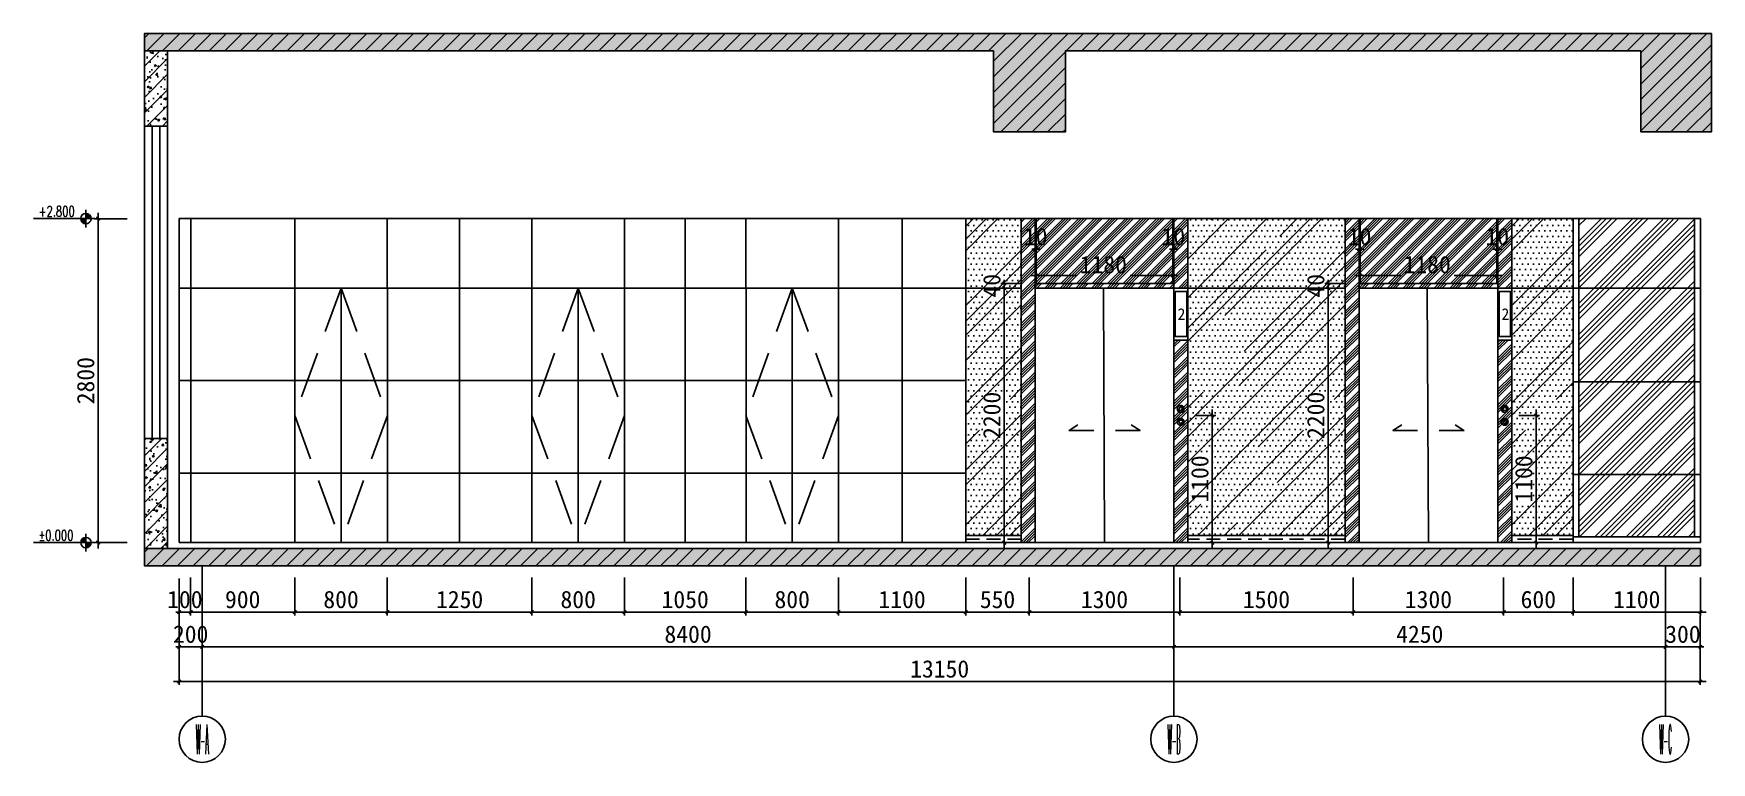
# Model space of a CAD drawing. Header units: millimetres. Extents: x 110215 to 630040, y -488650 to 141897.
# Drawn here: x 294532 to 309037, y -488650 to -482350 of the extents above; entities that cross this region are included whole.
import ezdxf
from ezdxf.enums import TextEntityAlignment as Align

# ---------------------------------------------------------------- set-up
doc = ezdxf.new("R2010")
doc.units = ezdxf.units.MM
doc.header["$LTSCALE"] = 1000
doc.linetypes.add('_DASH', pattern=[0.6, 0.4, -0.2])
doc.layers.get('Defpoints').update_dxf_attribs({"color": 2})
for name, color, linetype in [('0-118标注', 2, 'Continuous'), ('0-140a立面通高转折线', 2, 'Continuous'), ('0-140c立面材料填充', 250, 'Continuous'), ('0-140d立面材料分隔', 146, 'Continuous'), ('0-140立面图剖切线', 4, 'Continuous'), ('D-地面', 8, 'Continuous')]:
    doc.layers.add(name, color=color, linetype=linetype)
doc.styles.add('_TCH_AXIS', font='COMPLEX', dxfattribs={"bigfont": 'GBCBIG'})
doc.styles.add('COMPLEX', font='COMPLEX')
doc.styles.add('DIM_FONT', font='SIMPLEX', dxfattribs={"width": 0.7, "bigfont": 'GBCBIG'})
doc.styles.add('黑体', font='simhei.ttf')
doc.dimstyles.new('50', dxfattribs={"dimscale": 50, "dimtxt": 3, "dimasz": 0.6, "dimexe": 0.6, "dimexo": 0.6, "dimtad": 1, "dimdec": 0, "dimdsep": 46, "dimtxsty": '黑体', "dimblk1": 'ARCHTICK', "dimblk2": 'ARCHTICK', "dimsah": 1, "dimcen": 0, "dimdle": 1, "dimclrd": 251, "dimclre": 251, "dimclrt": 2, "dimadec": 0, "dimazin": 0, "dimtfac": 1, "dimtdec": 0, "dimtix": 1, "dimtmove": 2, "dimatfit": 3, "dimldrblk": 'DOT', "dimfxl": 0, "dimtolj": 1, "dimtzin": 0, "dimarcsym": 0})
pattern_1 = [(50, (-122107.37, -495040.39), (182.18467, -15.939086), [19.05, -209.55]), (355, (-122107.37, -495040.39), (-35.24342, 191.056845), [15.24, -167.640584]), (100.451445, (-122092.2, -495041.72), (146.94125, 175.11775), [16.19001, -178.090245]), (46.1842, (-122107.37, -494989.59), (271.07904, -42.04233), [28.575, -314.325]), (96.63556, (-122084.78, -494993.1), (237.40413, 247.42612), [24.28502, -267.1356]), (351.18415, (-122107.37, -494989.6), (237.40413, 247.42612), [22.85997, -251.45973]), (21, (-122081.97, -495002.29), (151.61439, -102.2652), [19.05, -209.55]), (326, (-122081.97, -495002.29), (61.80203, 184.18797), [15.24, -167.64]), (71.451445, (-122069.34, -495010.81), (213.41642, 81.92277), [16.19001, -178.08994]), (37.5, (-122107.373, -495040.39), (3.088603, 84.555039), [0, -165.608, 0, -170.18, 0, -168.275]), (7.5, (-122107.37, -495040.39), (66.819663, 100.180575), [0, -97.028, 0, -161.798, 0, -64.135]), (327.5, (-122164.015, -495040.39), (135.590595, -5.728744), [0, -63.5, 0, -198.12, 0, -262.89]), (317.5, (-122189.42, -495040.39), (148.12918, 25.42649), [0, -82.55, 0, -131.572, 0, -186.69])]

# ---------------------------------------------------------------- blocks, each defined once
blk = doc.blocks.new('A$C5D592601')
at = {"color": 8}
for p, q in [((0, 0), (69, 119)), ((0, 0), (139, 0)), ((139, 0), (69, 119))]:
    blk.add_line(p, q, dxfattribs=at)
blk = doc.blocks.new('A$C281910DD')
at = {"color": 4}
for centre in [(30, 142), (30, 30)]:
    blk.add_circle(centre, 30.2, dxfattribs=at)
at = {"color": 8, "xscale": 0.3314608094856856, "yscale": 0.3314608094856856, "zscale": 0.3314608094856856}
blk.add_blockref('A$C5D592601', (8, 128), dxfattribs=at)
at = {"color": 8, "xscale": -0.3314608094856856, "yscale": 0.3314608094856856, "zscale": 0.3314608094856856, "rotation": 180}
blk.add_blockref('A$C5D592601', (8, 44), dxfattribs=at)
blk = doc.blocks.new('_ArchTick')
at = {"color": 0, "linetype": 'ByBlock', "const_width": 0.4}
blk.add_lwpolyline([(-0.5, -0.5), (0.5, 0.5)], dxfattribs=at)
blk = doc.blocks.new('*D720')
at = {"color": 251, "lineweight": -2, "transparency": 16777216}
for p, q in [((311694, -29998), (311694, -27698)), ((311844, -27748), (311664, -27748)), ((311811, -29948), (311664, -29948))]:
    blk.add_line(p, q, dxfattribs=at)
at = {"layer": 'Defpoints', "color": 0, "transparency": 16777216}
for p in [(311694, -27748), (311971, -27748), (311841, -29948)]:
    blk.add_point(p, dxfattribs=at)
at = {"color": 251, "lineweight": -2, "transparency": 16777216, "xscale": 30, "yscale": 30, "zscale": 30}
for p, rotation in [((311694, -27748), 90), ((311694, -29948), 270)]:
    blk.add_blockref('_ArchTick', p, dxfattribs=dict(at, rotation=rotation))
at = {"color": 2, "transparency": 16777216, "insert": (311587, -28848), "char_height": 150, "attachment_point": 5, "rotation": 90, "style": '黑体'}
blk.add_mtext('\\A1;2200', dxfattribs=at)
blk = doc.blocks.new('_DOT')
at = {"color": 0, "linetype": 'ByBlock'}
blk.add_line((-0.5, 0), (-1, 0), dxfattribs=at)
at = {"color": 0, "linetype": 'ByBlock', "const_width": 0.5}
blk.add_lwpolyline([(-0.25, 0, 1), (0.25, 0, 1)], format="xyb", close=True, dxfattribs=at)
blk = doc.blocks.new('*D1052')
at = {"color": 251, "lineweight": -2, "transparency": 16777216}
for p, q in [((311961, -27411), (311931, -27411)), ((311961, -27376), (311961, -27441)), ((311961, -27411), (311971, -27411)), ((311971, -27376), (311971, -27441)), ((311971, -27411), (312001, -27411))]:
    blk.add_line(p, q, dxfattribs=at)
at = {"layer": 'Defpoints', "color": 0, "transparency": 16777216}
for p in [(311961, -27346), (311971, -27346), (311971, -27411)]:
    blk.add_point(p, dxfattribs=at)
at = {"color": 251, "lineweight": -2, "transparency": 16777216, "xscale": 30, "yscale": 30, "zscale": 30}
blk.add_blockref('_ArchTick', (311961, -27411), dxfattribs=at)
at = {"color": 251, "lineweight": -2, "transparency": 16777216, "xscale": 30, "yscale": 30, "zscale": 30, "rotation": 180}
blk.add_blockref('_ArchTick', (311971, -27411), dxfattribs=at)
at = {"color": 2, "transparency": 16777216, "insert": (311966, -27304), "char_height": 150, "attachment_point": 5, "style": '黑体'}
blk.add_mtext('\\A1;10', dxfattribs=at)
blk = doc.blocks.new('*D721')
at = {"color": 251, "lineweight": -2, "transparency": 16777216}
for p, q in [((311921, -27639), (312318, -27639)), ((311971, -27604), (311971, -27669)), ((313201, -27639), (312783, -27639)), ((313151, -27598), (313151, -27669))]:
    blk.add_line(p, q, dxfattribs=at)
at = {"layer": 'Defpoints', "color": 0, "transparency": 16777216}
for p in [(311971, -27574), (313151, -27568), (313151, -27639)]:
    blk.add_point(p, dxfattribs=at)
at = {"color": 251, "lineweight": -2, "transparency": 16777216, "xscale": 30, "yscale": 30, "zscale": 30, "rotation": 180}
blk.add_blockref('_ArchTick', (311971, -27639), dxfattribs=at)
at = {"color": 251, "lineweight": -2, "transparency": 16777216, "xscale": 30, "yscale": 30, "zscale": 30}
blk.add_blockref('_ArchTick', (313151, -27639), dxfattribs=at)
at = {"color": 2, "transparency": 16777216, "insert": (312550, -27546), "char_height": 150, "attachment_point": 5, "style": '黑体'}
blk.add_mtext('\\A1;1180', dxfattribs=at)
blk = doc.blocks.new('*D1053')
at = {"color": 251, "lineweight": -2, "transparency": 16777216}
for p, q in [((313151, -27411), (313121, -27411)), ((313151, -27281), (313151, -27441)), ((313151, -27411), (313161, -27411)), ((313161, -27358), (313161, -27441)), ((313161, -27411), (313191, -27411))]:
    blk.add_line(p, q, dxfattribs=at)
at = {"layer": 'Defpoints', "color": 0, "transparency": 16777216}
for p in [(313151, -27251), (313161, -27328), (313161, -27411)]:
    blk.add_point(p, dxfattribs=at)
at = {"color": 251, "lineweight": -2, "transparency": 16777216, "xscale": 30, "yscale": 30, "zscale": 30}
blk.add_blockref('_ArchTick', (313151, -27411), dxfattribs=at)
at = {"color": 251, "lineweight": -2, "transparency": 16777216, "xscale": 30, "yscale": 30, "zscale": 30, "rotation": 180}
blk.add_blockref('_ArchTick', (313161, -27411), dxfattribs=at)
at = {"color": 2, "transparency": 16777216, "insert": (313156, -27304), "char_height": 150, "attachment_point": 5, "style": '黑体'}
blk.add_mtext('\\A1;10', dxfattribs=at)
blk = doc.blocks.new('*D1054')
at = {"color": 251, "lineweight": -2, "transparency": 16777216}
for p, q in [((313342, -28848), (313522, -28848)), ((313492, -28798), (313492, -29998)), ((313342, -29948), (313522, -29948))]:
    blk.add_line(p, q, dxfattribs=at)
at = {"layer": 'Defpoints', "color": 0, "transparency": 16777216}
for p in [(313249, -28848), (313220, -29948), (313492, -29948)]:
    blk.add_point(p, dxfattribs=at)
at = {"color": 251, "lineweight": -2, "transparency": 16777216, "xscale": 30, "yscale": 30, "zscale": 30}
for p, rotation in [((313492, -28848), 90), ((313492, -29948), 270)]:
    blk.add_blockref('_ArchTick', p, dxfattribs=dict(at, rotation=rotation))
at = {"color": 2, "transparency": 16777216, "insert": (313385, -29398), "char_height": 150, "attachment_point": 5, "rotation": 90, "style": '黑体'}
blk.add_mtext('\\A1;1100', dxfattribs=at)
blk = doc.blocks.new('*D1055')
at = {"color": 251, "lineweight": -2, "transparency": 16777216}
for p, q in [((311694, -27708), (311694, -27678)), ((311844, -27708), (311664, -27708)), ((311844, -27748), (311664, -27748)), ((311694, -27708), (311694, -27748)), ((311694, -27748), (311694, -27778))]:
    blk.add_line(p, q, dxfattribs=at)
at = {"layer": 'Defpoints', "color": 0, "transparency": 16777216}
for p in [(311694, -27748), (311961, -27708), (311971, -27748)]:
    blk.add_point(p, dxfattribs=at)
at = {"color": 251, "lineweight": -2, "transparency": 16777216, "xscale": 30, "yscale": 30, "zscale": 30}
for p, rotation in [((311694, -27708), 270), ((311694, -27748), 90)]:
    blk.add_blockref('_ArchTick', p, dxfattribs=dict(at, rotation=rotation))
at = {"color": 2, "transparency": 16777216, "insert": (311587, -27728), "char_height": 150, "attachment_point": 5, "rotation": 90, "style": '黑体'}
blk.add_mtext('\\A1;40', dxfattribs=at)
blk = doc.blocks.new('*D1114')
at = {"color": 251, "lineweight": -2, "transparency": 16777216}
for p, q in [((307841, -487050), (307841, -487380)), ((308941, -487050), (308941, -487380)), ((308991, -487350), (307791, -487350))]:
    blk.add_line(p, q, dxfattribs=at)
at = {"layer": 'Defpoints', "color": 0, "transparency": 16777216}
for p in [(307841, -486950), (308941, -486950), (307841, -487350)]:
    blk.add_point(p, dxfattribs=at)
at = {"color": 251, "lineweight": -2, "transparency": 16777216, "xscale": 30, "yscale": 30, "zscale": 30, "rotation": 180}
blk.add_blockref('_ArchTick', (307841, -487350), dxfattribs=at)
at = {"color": 251, "lineweight": -2, "transparency": 16777216, "xscale": 30, "yscale": 30, "zscale": 30}
blk.add_blockref('_ArchTick', (308941, -487350), dxfattribs=at)
at = {"color": 2, "transparency": 16777216, "insert": (308391, -487242), "char_height": 150, "attachment_point": 5, "style": '黑体'}
blk.add_mtext('\\A1;1100', dxfattribs=at)
blk = doc.blocks.new('*D1115')
at = {"color": 251, "lineweight": -2, "transparency": 16777216}
for p, q in [((307240, -487050), (307240, -487380)), ((307840, -487050), (307840, -487380)), ((307890, -487350), (307190, -487350))]:
    blk.add_line(p, q, dxfattribs=at)
at = {"layer": 'Defpoints', "color": 0, "transparency": 16777216}
for p in [(307240, -486950), (307840, -486950), (307240, -487350)]:
    blk.add_point(p, dxfattribs=at)
at = {"color": 251, "lineweight": -2, "transparency": 16777216, "xscale": 30, "yscale": 30, "zscale": 30, "rotation": 180}
blk.add_blockref('_ArchTick', (307240, -487350), dxfattribs=at)
at = {"color": 251, "lineweight": -2, "transparency": 16777216, "xscale": 30, "yscale": 30, "zscale": 30}
blk.add_blockref('_ArchTick', (307840, -487350), dxfattribs=at)
at = {"color": 2, "transparency": 16777216, "insert": (307540, -487242), "char_height": 150, "attachment_point": 5, "style": '黑体'}
blk.add_mtext('\\A1;600', dxfattribs=at)
blk = doc.blocks.new('*D1116')
at = {"color": 251, "lineweight": -2, "transparency": 16777216}
for p, q in [((305940, -487050), (305940, -487380)), ((307240, -487050), (307240, -487380)), ((307290, -487350), (305890, -487350))]:
    blk.add_line(p, q, dxfattribs=at)
at = {"layer": 'Defpoints', "color": 0, "transparency": 16777216}
for p in [(305940, -486950), (307240, -486950), (305940, -487350)]:
    blk.add_point(p, dxfattribs=at)
at = {"color": 251, "lineweight": -2, "transparency": 16777216, "xscale": 30, "yscale": 30, "zscale": 30, "rotation": 180}
blk.add_blockref('_ArchTick', (305940, -487350), dxfattribs=at)
at = {"color": 251, "lineweight": -2, "transparency": 16777216, "xscale": 30, "yscale": 30, "zscale": 30}
blk.add_blockref('_ArchTick', (307240, -487350), dxfattribs=at)
at = {"color": 2, "transparency": 16777216, "insert": (306590, -487242), "char_height": 150, "attachment_point": 5, "style": '黑体'}
blk.add_mtext('\\A1;1300', dxfattribs=at)
blk = doc.blocks.new('*D1117')
at = {"color": 251, "lineweight": -2, "transparency": 16777216}
for p, q in [((304440, -487050), (304440, -487380)), ((305940, -487050), (305940, -487380)), ((305990, -487350), (304390, -487350))]:
    blk.add_line(p, q, dxfattribs=at)
at = {"layer": 'Defpoints', "color": 0, "transparency": 16777216}
for p in [(304440, -486950), (305940, -486950), (304440, -487350)]:
    blk.add_point(p, dxfattribs=at)
at = {"color": 251, "lineweight": -2, "transparency": 16777216, "xscale": 30, "yscale": 30, "zscale": 30, "rotation": 180}
blk.add_blockref('_ArchTick', (304440, -487350), dxfattribs=at)
at = {"color": 251, "lineweight": -2, "transparency": 16777216, "xscale": 30, "yscale": 30, "zscale": 30}
blk.add_blockref('_ArchTick', (305940, -487350), dxfattribs=at)
at = {"color": 2, "transparency": 16777216, "insert": (305190, -487242), "char_height": 150, "attachment_point": 5, "style": '黑体'}
blk.add_mtext('\\A1;1500', dxfattribs=at)
blk = doc.blocks.new('*D1118')
at = {"color": 251, "lineweight": -2, "transparency": 16777216}
for p, q in [((303140, -487050), (303140, -487380)), ((304440, -487050), (304440, -487380)), ((304490, -487350), (303090, -487350))]:
    blk.add_line(p, q, dxfattribs=at)
at = {"layer": 'Defpoints', "color": 0, "transparency": 16777216}
for p in [(303140, -486950), (304440, -486950), (303140, -487350)]:
    blk.add_point(p, dxfattribs=at)
at = {"color": 251, "lineweight": -2, "transparency": 16777216, "xscale": 30, "yscale": 30, "zscale": 30, "rotation": 180}
blk.add_blockref('_ArchTick', (303140, -487350), dxfattribs=at)
at = {"color": 251, "lineweight": -2, "transparency": 16777216, "xscale": 30, "yscale": 30, "zscale": 30}
blk.add_blockref('_ArchTick', (304440, -487350), dxfattribs=at)
at = {"color": 2, "transparency": 16777216, "insert": (303790, -487242), "char_height": 150, "attachment_point": 5, "style": '黑体'}
blk.add_mtext('\\A1;1300', dxfattribs=at)
blk = doc.blocks.new('*D1119')
at = {"color": 251, "lineweight": -2, "transparency": 16777216}
for p, q in [((302590, -487050), (302590, -487380)), ((303140, -487050), (303140, -487380)), ((303190, -487350), (302540, -487350))]:
    blk.add_line(p, q, dxfattribs=at)
at = {"layer": 'Defpoints', "color": 0, "transparency": 16777216}
for p in [(302590, -486950), (303140, -486950), (302590, -487350)]:
    blk.add_point(p, dxfattribs=at)
at = {"color": 251, "lineweight": -2, "transparency": 16777216, "xscale": 30, "yscale": 30, "zscale": 30, "rotation": 180}
blk.add_blockref('_ArchTick', (302590, -487350), dxfattribs=at)
at = {"color": 251, "lineweight": -2, "transparency": 16777216, "xscale": 30, "yscale": 30, "zscale": 30}
blk.add_blockref('_ArchTick', (303140, -487350), dxfattribs=at)
at = {"color": 2, "transparency": 16777216, "insert": (302865, -487242), "char_height": 150, "attachment_point": 5, "style": '黑体'}
blk.add_mtext('\\A1;550', dxfattribs=at)
blk = doc.blocks.new('*D1120')
at = {"color": 251, "lineweight": -2, "transparency": 16777216}
for p, q in [((301490, -487050), (301490, -487380)), ((302590, -487050), (302590, -487380)), ((302640, -487350), (301440, -487350))]:
    blk.add_line(p, q, dxfattribs=at)
at = {"layer": 'Defpoints', "color": 0, "transparency": 16777216}
for p in [(301490, -486950), (302590, -486950), (301490, -487350)]:
    blk.add_point(p, dxfattribs=at)
at = {"color": 251, "lineweight": -2, "transparency": 16777216, "xscale": 30, "yscale": 30, "zscale": 30, "rotation": 180}
blk.add_blockref('_ArchTick', (301490, -487350), dxfattribs=at)
at = {"color": 251, "lineweight": -2, "transparency": 16777216, "xscale": 30, "yscale": 30, "zscale": 30}
blk.add_blockref('_ArchTick', (302590, -487350), dxfattribs=at)
at = {"color": 2, "transparency": 16777216, "insert": (302040, -487242), "char_height": 150, "attachment_point": 5, "style": '黑体'}
blk.add_mtext('\\A1;1100', dxfattribs=at)
blk = doc.blocks.new('*D1121')
at = {"color": 251, "lineweight": -2, "transparency": 16777216}
for p, q in [((300690, -487050), (300690, -487380)), ((301490, -487050), (301490, -487380)), ((301540, -487350), (300640, -487350))]:
    blk.add_line(p, q, dxfattribs=at)
at = {"layer": 'Defpoints', "color": 0, "transparency": 16777216}
for p in [(300690, -486950), (301490, -486950), (300690, -487350)]:
    blk.add_point(p, dxfattribs=at)
at = {"color": 251, "lineweight": -2, "transparency": 16777216, "xscale": 30, "yscale": 30, "zscale": 30, "rotation": 180}
blk.add_blockref('_ArchTick', (300690, -487350), dxfattribs=at)
at = {"color": 251, "lineweight": -2, "transparency": 16777216, "xscale": 30, "yscale": 30, "zscale": 30}
blk.add_blockref('_ArchTick', (301490, -487350), dxfattribs=at)
at = {"color": 2, "transparency": 16777216, "insert": (301090, -487242), "char_height": 150, "attachment_point": 5, "style": '黑体'}
blk.add_mtext('\\A1;800', dxfattribs=at)
blk = doc.blocks.new('*D1122')
at = {"color": 251, "lineweight": -2, "transparency": 16777216}
for p, q in [((299640, -487050), (299640, -487380)), ((300690, -487050), (300690, -487380)), ((300740, -487350), (299590, -487350))]:
    blk.add_line(p, q, dxfattribs=at)
at = {"layer": 'Defpoints', "color": 0, "transparency": 16777216}
for p in [(299640, -486950), (300690, -486950), (299640, -487350)]:
    blk.add_point(p, dxfattribs=at)
at = {"color": 251, "lineweight": -2, "transparency": 16777216, "xscale": 30, "yscale": 30, "zscale": 30, "rotation": 180}
blk.add_blockref('_ArchTick', (299640, -487350), dxfattribs=at)
at = {"color": 251, "lineweight": -2, "transparency": 16777216, "xscale": 30, "yscale": 30, "zscale": 30}
blk.add_blockref('_ArchTick', (300690, -487350), dxfattribs=at)
at = {"color": 2, "transparency": 16777216, "insert": (300165, -487242), "char_height": 150, "attachment_point": 5, "style": '黑体'}
blk.add_mtext('\\A1;1050', dxfattribs=at)
blk = doc.blocks.new('*D1123')
at = {"color": 251, "lineweight": -2, "transparency": 16777216}
for p, q in [((298840, -487050), (298840, -487380)), ((299640, -487050), (299640, -487380)), ((299690, -487350), (298790, -487350))]:
    blk.add_line(p, q, dxfattribs=at)
at = {"layer": 'Defpoints', "color": 0, "transparency": 16777216}
for p in [(298840, -486950), (299640, -486950), (298840, -487350)]:
    blk.add_point(p, dxfattribs=at)
at = {"color": 251, "lineweight": -2, "transparency": 16777216, "xscale": 30, "yscale": 30, "zscale": 30, "rotation": 180}
blk.add_blockref('_ArchTick', (298840, -487350), dxfattribs=at)
at = {"color": 251, "lineweight": -2, "transparency": 16777216, "xscale": 30, "yscale": 30, "zscale": 30}
blk.add_blockref('_ArchTick', (299640, -487350), dxfattribs=at)
at = {"color": 2, "transparency": 16777216, "insert": (299240, -487242), "char_height": 150, "attachment_point": 5, "style": '黑体'}
blk.add_mtext('\\A1;800', dxfattribs=at)
blk = doc.blocks.new('*D1124')
at = {"color": 251, "lineweight": -2, "transparency": 16777216}
for p, q in [((297590, -487050), (297590, -487380)), ((298840, -487050), (298840, -487380)), ((298890, -487350), (297540, -487350))]:
    blk.add_line(p, q, dxfattribs=at)
at = {"layer": 'Defpoints', "color": 0, "transparency": 16777216}
for p in [(297590, -486950), (298840, -486950), (297590, -487350)]:
    blk.add_point(p, dxfattribs=at)
at = {"color": 251, "lineweight": -2, "transparency": 16777216, "xscale": 30, "yscale": 30, "zscale": 30, "rotation": 180}
blk.add_blockref('_ArchTick', (297590, -487350), dxfattribs=at)
at = {"color": 251, "lineweight": -2, "transparency": 16777216, "xscale": 30, "yscale": 30, "zscale": 30}
blk.add_blockref('_ArchTick', (298840, -487350), dxfattribs=at)
at = {"color": 2, "transparency": 16777216, "insert": (298215, -487242), "char_height": 150, "attachment_point": 5, "style": '黑体'}
blk.add_mtext('\\A1;1250', dxfattribs=at)
blk = doc.blocks.new('*D1125')
at = {"color": 251, "lineweight": -2, "transparency": 16777216}
for p, q in [((296790, -487050), (296790, -487380)), ((297590, -487050), (297590, -487380)), ((297640, -487350), (296740, -487350))]:
    blk.add_line(p, q, dxfattribs=at)
at = {"layer": 'Defpoints', "color": 0, "transparency": 16777216}
for p in [(296790, -486950), (297590, -486950), (296790, -487350)]:
    blk.add_point(p, dxfattribs=at)
at = {"color": 251, "lineweight": -2, "transparency": 16777216, "xscale": 30, "yscale": 30, "zscale": 30, "rotation": 180}
blk.add_blockref('_ArchTick', (296790, -487350), dxfattribs=at)
at = {"color": 251, "lineweight": -2, "transparency": 16777216, "xscale": 30, "yscale": 30, "zscale": 30}
blk.add_blockref('_ArchTick', (297590, -487350), dxfattribs=at)
at = {"color": 2, "transparency": 16777216, "insert": (297190, -487242), "char_height": 150, "attachment_point": 5, "style": '黑体'}
blk.add_mtext('\\A1;800', dxfattribs=at)
blk = doc.blocks.new('*D1126')
at = {"color": 251, "lineweight": -2, "transparency": 16777216}
for p, q in [((295890, -487050), (295890, -487380)), ((296790, -487050), (296790, -487380)), ((296840, -487350), (295840, -487350))]:
    blk.add_line(p, q, dxfattribs=at)
at = {"layer": 'Defpoints', "color": 0, "transparency": 16777216}
for p in [(295890, -486950), (296790, -486950), (295890, -487350)]:
    blk.add_point(p, dxfattribs=at)
at = {"color": 251, "lineweight": -2, "transparency": 16777216, "xscale": 30, "yscale": 30, "zscale": 30, "rotation": 180}
blk.add_blockref('_ArchTick', (295890, -487350), dxfattribs=at)
at = {"color": 251, "lineweight": -2, "transparency": 16777216, "xscale": 30, "yscale": 30, "zscale": 30}
blk.add_blockref('_ArchTick', (296790, -487350), dxfattribs=at)
at = {"color": 2, "transparency": 16777216, "insert": (296340, -487242), "char_height": 150, "attachment_point": 5, "style": '黑体'}
blk.add_mtext('\\A1;900', dxfattribs=at)
blk = doc.blocks.new('*D1127')
at = {"color": 251, "lineweight": -2, "transparency": 16777216}
for p, q in [((295791, -487059), (295791, -487380)), ((295890, -487050), (295890, -487380)), ((295791, -487350), (295761, -487350)), ((295890, -487350), (295791, -487350)), ((295890, -487350), (295920, -487350))]:
    blk.add_line(p, q, dxfattribs=at)
at = {"layer": 'Defpoints', "color": 0, "transparency": 16777216}
for p in [(295791, -487029), (295890, -486950), (295791, -487350)]:
    blk.add_point(p, dxfattribs=at)
at = {"color": 251, "lineweight": -2, "transparency": 16777216, "xscale": 30, "yscale": 30, "zscale": 30}
blk.add_blockref('_ArchTick', (295791, -487350), dxfattribs=at)
at = {"color": 251, "lineweight": -2, "transparency": 16777216, "xscale": 30, "yscale": 30, "zscale": 30, "rotation": 180}
blk.add_blockref('_ArchTick', (295890, -487350), dxfattribs=at)
at = {"color": 2, "transparency": 16777216, "insert": (295840, -487242), "char_height": 150, "attachment_point": 5, "style": '黑体'}
blk.add_mtext('\\A1;100', dxfattribs=at)
blk = doc.blocks.new('*D1128')
at = {"color": 251, "lineweight": -2, "transparency": 16777216}
for p, q in [((295791, -487380), (295791, -487680)), ((295990, -487380), (295990, -487680)), ((295791, -487650), (295761, -487650)), ((295791, -487650), (295990, -487650)), ((295990, -487650), (296020, -487650))]:
    blk.add_line(p, q, dxfattribs=at)
at = {"layer": 'Defpoints', "color": 0, "transparency": 16777216}
for p in [(295791, -487350), (295990, -487350), (295990, -487650)]:
    blk.add_point(p, dxfattribs=at)
at = {"color": 251, "lineweight": -2, "transparency": 16777216, "xscale": 30, "yscale": 30, "zscale": 30}
blk.add_blockref('_ArchTick', (295791, -487650), dxfattribs=at)
at = {"color": 251, "lineweight": -2, "transparency": 16777216, "xscale": 30, "yscale": 30, "zscale": 30, "rotation": 180}
blk.add_blockref('_ArchTick', (295990, -487650), dxfattribs=at)
at = {"color": 2, "transparency": 16777216, "insert": (295890, -487542), "char_height": 150, "attachment_point": 5, "style": '黑体'}
blk.add_mtext('\\A1;200', dxfattribs=at)
blk = doc.blocks.new('*D1129')
at = {"color": 251, "lineweight": -2, "transparency": 16777216}
for p, q in [((295990, -487380), (295990, -487680)), ((304390, -487380), (304390, -487680)), ((295940, -487650), (304440, -487650))]:
    blk.add_line(p, q, dxfattribs=at)
at = {"layer": 'Defpoints', "color": 0, "transparency": 16777216}
for p in [(295990, -487350), (304390, -487350), (304390, -487650)]:
    blk.add_point(p, dxfattribs=at)
at = {"color": 251, "lineweight": -2, "transparency": 16777216, "xscale": 30, "yscale": 30, "zscale": 30, "rotation": 180}
blk.add_blockref('_ArchTick', (295990, -487650), dxfattribs=at)
at = {"color": 251, "lineweight": -2, "transparency": 16777216, "xscale": 30, "yscale": 30, "zscale": 30}
blk.add_blockref('_ArchTick', (304390, -487650), dxfattribs=at)
at = {"color": 2, "transparency": 16777216, "insert": (300190, -487542), "char_height": 150, "attachment_point": 5, "style": '黑体'}
blk.add_mtext('\\A1;8400', dxfattribs=at)
blk = doc.blocks.new('*D1130')
at = {"color": 251, "lineweight": -2, "transparency": 16777216}
for p, q in [((304390, -487380), (304390, -487680)), ((308640, -487380), (308640, -487680)), ((304340, -487650), (308690, -487650))]:
    blk.add_line(p, q, dxfattribs=at)
at = {"layer": 'Defpoints', "color": 0, "transparency": 16777216}
for p in [(304390, -487350), (308640, -487350), (308640, -487650)]:
    blk.add_point(p, dxfattribs=at)
at = {"color": 251, "lineweight": -2, "transparency": 16777216, "xscale": 30, "yscale": 30, "zscale": 30, "rotation": 180}
blk.add_blockref('_ArchTick', (304390, -487650), dxfattribs=at)
at = {"color": 251, "lineweight": -2, "transparency": 16777216, "xscale": 30, "yscale": 30, "zscale": 30}
blk.add_blockref('_ArchTick', (308640, -487650), dxfattribs=at)
at = {"color": 2, "transparency": 16777216, "insert": (306515, -487542), "char_height": 150, "attachment_point": 5, "style": '黑体'}
blk.add_mtext('\\A1;4250', dxfattribs=at)
blk = doc.blocks.new('*D1111')
at = {"color": 251, "lineweight": -2, "transparency": 16777216}
for p, q in [((308640, -487380), (308640, -487680)), ((308940, -487380), (308940, -487680)), ((308640, -487650), (308610, -487650)), ((308640, -487650), (308940, -487650)), ((308940, -487650), (308970, -487650))]:
    blk.add_line(p, q, dxfattribs=at)
at = {"layer": 'Defpoints', "color": 0, "transparency": 16777216}
for p in [(308640, -487350), (308940, -487350), (308940, -487650)]:
    blk.add_point(p, dxfattribs=at)
at = {"color": 251, "lineweight": -2, "transparency": 16777216, "xscale": 30, "yscale": 30, "zscale": 30}
blk.add_blockref('_ArchTick', (308640, -487650), dxfattribs=at)
at = {"color": 251, "lineweight": -2, "transparency": 16777216, "xscale": 30, "yscale": 30, "zscale": 30, "rotation": 180}
blk.add_blockref('_ArchTick', (308940, -487650), dxfattribs=at)
at = {"color": 2, "transparency": 16777216, "insert": (308790, -487542), "char_height": 150, "attachment_point": 5, "style": '黑体'}
blk.add_mtext('\\A1;300', dxfattribs=at)
blk = doc.blocks.new('*D1112')
at = {"color": 251, "lineweight": -2, "transparency": 16777216}
for p, q in [((295791, -487680), (295791, -487980)), ((308940, -487680), (308940, -487980)), ((308990, -487950), (295741, -487950))]:
    blk.add_line(p, q, dxfattribs=at)
at = {"layer": 'Defpoints', "color": 0, "transparency": 16777216}
for p in [(295791, -487650), (308940, -487650), (295791, -487950)]:
    blk.add_point(p, dxfattribs=at)
at = {"color": 251, "lineweight": -2, "transparency": 16777216, "xscale": 30, "yscale": 30, "zscale": 30, "rotation": 180}
blk.add_blockref('_ArchTick', (295791, -487950), dxfattribs=at)
at = {"color": 251, "lineweight": -2, "transparency": 16777216, "xscale": 30, "yscale": 30, "zscale": 30}
blk.add_blockref('_ArchTick', (308940, -487950), dxfattribs=at)
at = {"color": 2, "transparency": 16777216, "insert": (302365, -487842), "char_height": 150, "attachment_point": 5, "style": '黑体'}
blk.add_mtext('\\A1;13150', dxfattribs=at)
blk = doc.blocks.new('_AXISO')
blk.add_circle((0, 0), 0.5)
at = {"style": 'COMPLEX', "width": 1.041667}
blk.add_attdef('A', text='', height=0.56, dxfattribs=at).set_placement((-0.25, -0.28), (0.25, -0.28), align=Align.FIT)
blk = doc.blocks.new('*D1113')
at = {"color": 251, "lineweight": -2, "transparency": 16777216}
for p, q in [((295340, -483950), (295060, -483950)), ((295090, -486800), (295090, -483900)), ((295340, -486750), (295060, -486750))]:
    blk.add_line(p, q, dxfattribs=at)
at = {"layer": 'Defpoints', "color": 0, "transparency": 16777216}
for p in [(295090, -483950), (295490, -483950), (295490, -486750)]:
    blk.add_point(p, dxfattribs=at)
at = {"color": 251, "lineweight": -2, "transparency": 16777216, "xscale": 30, "yscale": 30, "zscale": 30}
for p, rotation in [((295090, -483950), 90), ((295090, -486750), 270)]:
    blk.add_blockref('_ArchTick', p, dxfattribs=dict(at, rotation=rotation))
at = {"color": 2, "transparency": 16777216, "insert": (294983, -485350), "char_height": 150, "attachment_point": 5, "rotation": 90, "style": '黑体'}
blk.add_mtext('\\A1;2800', dxfattribs=at)
blk = doc.blocks.new('*U702')
at = {"extrusion": (0, 0, -1)}
for points in [[(0, 0), (1.5, 0, 0.414214), (0, 1.5)], [(0, 0), (-1.5, 0, 0.414214), (0, -1.5)]]:
    blk.add_hatch(color=256, dxfattribs=at).paths.add_polyline_path(points)
for p, q in [((-2.25, 0), (-15.09, 0)), ((-2.52, 0), (2.52, 0)), ((0, -2.52), (0, 2.52))]:
    blk.add_line(p, q)
blk.add_circle((0, 0), 1.5)
at = {"style": 'DIM_FONT', "width": 0.7, "flags": 8}
blk.add_attdef('%%P0.000', (-13.68, -0.59), '', height=3, dxfattribs=at)
blk = doc.blocks.new('*U703')
at = {"extrusion": (0, 0, -1)}
for points in [[(0, 0), (1.5, 0, -0.414214), (0, -1.5)], [(0, 0), (-1.5, 0, -0.414214), (0, 1.5)]]:
    blk.add_hatch(color=256, dxfattribs=at).paths.add_polyline_path(points)
for p, q in [((-2.25, 0), (-15.09, 0)), ((-2.52, 0), (2.52, 0)), ((0, 2.52), (0, -2.52))]:
    blk.add_line(p, q)
blk.add_circle((0, 0), 1.5)
at = {"style": 'DIM_FONT', "width": 0.7, "flags": 8}
blk.add_attdef('%%P0.000', (-13.68, 0.59), '', height=3, dxfattribs=at)
blk = doc.blocks.new('scfsdfs')
h = blk.add_hatch()
h.set_pattern_fill('ANSI34', color=8, scale=5, style=0)
h.set_pattern_definition([(45, (315072.82, -29947.7), (-67.352, 67.352), []), (45, (315095.27, -29947.7), (-67.352, 67.352), []), (45, (315117.72, -29947.7), (-67.352, 67.352), []), (45, (315140.17, -29947.7), (-67.352, 67.352), [])])
h.paths.add_polyline_path([(311960.9, -27147.7), (311840.9, -27147.7), (311840.9, -29947.7), (311960.9, -29947.7)])
h = blk.add_hatch()
h.set_pattern_fill('ANSI34', color=8, scale=5, style=0)
h.set_pattern_definition([(45, (315202.82, -29947.7), (-67.352, 67.352), []), (45, (315225.27, -29947.7), (-67.352, 67.352), []), (45, (315247.72, -29947.7), (-67.352, 67.352), []), (45, (315270.17, -29947.7), (-67.352, 67.352), [])])
h.paths.add_polyline_path([(313150.9, -27147.7), (311970.9, -27147.7), (311970.9, -27707.7), (313150.9, -27707.7)])
h = blk.add_hatch()
h.set_pattern_fill('ANSI34', color=8, scale=5, style=0)
h.set_pattern_definition([(45, (316392.82, -29947.7), (-67.352, 67.352), []), (45, (316415.27, -29947.7), (-67.352, 67.352), []), (45, (316437.72, -29947.7), (-67.352, 67.352), []), (45, (316460.17, -29947.7), (-67.352, 67.352), [])])
h.paths.add_polyline_path([(313280.9, -28197.7), (313160.9, -28197.7), (313160.9, -29947.7), (313280.9, -29947.7)])
h.paths.add_polyline_path([(313280.9, -27147.7), (313160.9, -27147.7), (313160.9, -27747.7), (313280.9, -27747.7)])
h = blk.add_hatch()
h.set_pattern_fill('ANSI34', color=8, scale=5, style=0)
h.set_pattern_definition([(45, (315282.21, -27747.7), (-67.352, 67.352), []), (45, (315304.66, -27747.7), (-67.352, 67.352), []), (45, (315327.11, -27747.7), (-67.352, 67.352), []), (45, (315349.56, -27747.7), (-67.352, 67.352), [])])
h.paths.add_polyline_path([(313150.3, -27707.7), (311950.3, -27707.7), (311950.3, -27747.7), (313150.3, -27747.7)])
at = {"color": 4}
for p, q in [((311840.9, -29947.7), (311840.9, -27147.7)), ((313280.9, -27747.7), (313280.9, -27147.7)), ((313280.9, -29947.7), (313280.9, -28197.7))]:
    blk.add_line(p, q, dxfattribs=at)
at = {"color": 3}
for p, q in [((311960.9, -29947.7), (311960.9, -27147.7)), ((313160.9, -27747.7), (313160.9, -27147.7)), ((311960.9, -27707.7), (313160.9, -27707.7)), ((311960.9, -27747.7), (313160.9, -27747.7)), ((312550.3, -27747.7), (312560.9, -29947.7)), ((313160.9, -29947.7), (313160.9, -28197.7))]:
    blk.add_line(p, q, dxfattribs=at)
at = {"color": 9}
for p, q in [((311970.9, -27707.7), (311970.9, -27147.7)), ((313150.9, -27707.7), (313150.9, -27147.7))]:
    blk.add_line(p, q, dxfattribs=at)
at = {"color": 8}
for points in [[(313160.9, -27747.7), (313280.9, -27747.7), (313280.9, -28197.7), (313160.9, -28197.7)], [(313170.9, -27777.7), (313270.9, -27777.7), (313270.9, -28167.7), (313170.9, -28167.7)]]:
    blk.add_lwpolyline(points, close=True, dxfattribs=at)
at = {"color": 2}
for points in [[(312467.1, -28980.1), (312254.1, -28980.1), (312330.1, -28929.6)], [(312654.7, -28980.1), (312867.7, -28980.1), (312791.7, -28929.6)]]:
    blk.add_lwpolyline(points, dxfattribs=at)
at = {"color": 8}
blk.add_blockref('A$C281910DD', (313188.7, -28933.9), dxfattribs=at)
blk.add_text('2', height=100, dxfattribs=at).set_placement((313191.8, -28022.4))
for base, p1, p2, angle, picture, middle in [((311970.9, -27411), (311960.9, -27346.4), (311970.9, -27346.4), 0, '*D1052', (311965.9, -27303.9)), ((313160.9, -27411), (313150.9, -27251.3), (313160.9, -27327.8), 0, '*D1053', (313155.9, -27303.9)), ((311694, -27747.7), (311960.9, -27707.7), (311970.9, -27747.7), 270, '*D1055', (311586.9, -27727.7)), ((311694, -27747.7), (311840.9, -29947.7), (311970.9, -27747.7), 90, '*D720', (311586.9, -28847.7)), ((313491.7, -29947.7), (313249.2, -28847.7), (313219.5, -29947.7), 90, '*D1054', (313384.6, -29397.7))]:
    dim = blk.add_linear_dim(base=base, p1=p1, p2=p2, angle=angle, dimstyle='50')
    dim.commit()
    dim.dimension.update_dxf_attribs({"geometry": picture, "text_midpoint": middle})
dim = blk.add_linear_dim(base=(313150.9, -27638.8), p1=(311970.9, -27574.2), p2=(313150.9, -27568.1), angle=0, dimstyle='50')
dim.commit()
dim.dimension.update_dxf_attribs({"geometry": '*D721', "text_midpoint": (312550.3, -27546.3), "dimtype": 128})

msp = doc.modelspace()

# ---------------------------------------------------------------- hatches: boundary and pattern name
h = msp.add_hatch()
h.set_pattern_fill('ANSI31', color=250, scale=30)
h.set_pattern_definition([(45, (-66755.98, -457764), (-67.35192, 67.35192), [])])
h.paths.add_polyline_path([(309036.5, -482350), (309036.5, -483200), (308426.7, -483200), (308426.7, -482500), (303452.2, -482500), (303452.2, -483200), (302831.4, -483200), (302831.4, -482500), (295490.4, -482500), (295490.4, -482350)])
h.paths.add_polyline_path([(295490.4, -486799.6), (308941.2, -486799.6), (308941.2, -486949.6), (295490.4, -486949.6)])
h = msp.add_hatch()
h.set_pattern_fill('ANSI31', color=250, scale=30)
h.set_pattern_definition([(45, (-122107.37, -495040.39), (-67.35192, 67.35192), [])])
h.paths.add_polyline_path([(295690.5, -485849.6), (295490.4, -485849.6), (295490.4, -486799.6), (295690.5, -486799.6)])
h.paths.add_polyline_path([(295690.5, -482500), (295490.4, -482500), (295490.4, -483149.6), (295690.5, -483149.6)])
h = msp.add_hatch()
h.set_pattern_fill('玻璃', color=8, scale=500, angle=45)
h.set_pattern_definition([(45, (299116.27, -489723.8), (424.264, 1131.37), [7500, -1000, 2500, -500]), (45, (299409.7, -489076.8), (-823.78, 116.67), [1500, -165, 3000, -375]), (45, (298992.52, -489246.5), (1601.597, 2075.358), [4000, -700, 2000, -500])])
h.paths.add_polyline_path([(302590.4, -483949.6), (302590.4, -486689.6), (303070.4, -486689.6), (303070.4, -483949.6)])
h = msp.add_hatch()
h.set_pattern_fill('玻璃', color=8, scale=500, angle=45)
h.set_pattern_definition([(45, (301916.26, -489723.8), (424.264, 1131.37), [7500, -1000, 2500, -500]), (45, (302209.7, -489076.8), (-823.78, 116.67), [1500, -165, 3000, -375]), (45, (301792.52, -489246.5), (1601.597, 2075.358), [4000, -700, 2000, -500])])
h.paths.add_polyline_path([(304510.4, -483949.6), (304510.4, -486689.6), (305870.4, -486689.6), (305870.4, -483949.6)])
h = msp.add_hatch()
h.set_pattern_fill('玻璃', color=8, scale=500, angle=45)
h.set_pattern_definition([(45, (303836.27, -489723.8), (424.264, 1131.37), [7500, -1000, 2500, -500]), (45, (304129.7, -489076.8), (-823.78, 116.67), [1500, -165, 3000, -375]), (45, (303712.52, -489246.5), (1601.597, 2075.358), [4000, -700, 2000, -500])])
h.paths.add_polyline_path([(307310.4, -483949.6), (307310.4, -486689.6), (307841.2, -486689.6), (307841.2, -483949.6)])
h = msp.add_hatch()
h.set_pattern_fill('ANSI34', color=250, scale=10)
h.set_pattern_definition([(45, (-35089.62, -611867.7), (-134.70384, 134.70384), []), (45, (-35044.72, -611867.7), (-134.70384, 134.70384), []), (45, (-34999.82, -611867.7), (-134.70384, 134.70384), []), (45, (-34954.92, -611867.7), (-134.70384, 134.70384), [])])
h.paths.add_polyline_path([(307891.2, -483949.6), (308891.2, -483959.6), (308891.2, -486699.6), (307891.2, -486699.6)])
at = {"layer": '0-140c立面材料填充'}
h = msp.add_hatch(dxfattribs=at)
h.set_pattern_fill('AR-CONC', color=256)
h.set_pattern_definition([(50, (-66755.98, -457764), (182.18467, -15.939086), [19.05, -209.55]), (355, (-66755.98, -457764), (-35.24342, 191.056845), [15.24, -167.64058]), (100.451445, (-66740.8, -457765.33), (146.94125, 175.11775), [16.19001, -178.090245]), (46.1842, (-66755.98, -457713.2), (271.07904, -42.04233), [28.575, -314.325]), (96.63556, (-66733.4, -457716.7), (237.40413, 247.42612), [24.28502, -267.1356]), (351.18415, (-66755.98, -457713.2), (237.40413, 247.42612), [22.85997, -251.45973]), (21, (-66730.58, -457725.9), (151.61439, -102.2652), [19.05, -209.55]), (326, (-66730.58, -457725.9), (61.80203, 184.18797), [15.24, -167.64]), (71.451445, (-66717.95, -457734.42), (213.41642, 81.92277), [16.19001, -178.08994]), (37.5, (-66755.984, -457764), (3.088603, 84.555039), [0, -165.608, 0, -170.18, 0, -168.275]), (7.5, (-66755.98, -457764), (66.819663, 100.180575), [0, -97.028, 0, -161.798, 0, -64.135]), (327.5, (-66812.626, -457764), (135.590595, -5.728744), [0, -63.5, 0, -198.12, 0, -262.89]), (317.5, (-66838.03, -457764), (148.12918, 25.42649), [0, -82.55, 0, -131.572, 0, -186.69])])
h.paths.add_polyline_path([(309036.5, -482350), (309036.5, -483200), (308426.7, -483200), (308426.7, -482500), (303452.2, -482500), (303452.2, -483200), (302831.4, -483200), (302831.4, -482500), (295490.4, -482500), (295490.4, -482350)])
h.paths.add_polyline_path([(295490.4, -486799.6), (308941.2, -486799.6), (308941.2, -486949.6), (295490.4, -486949.6)])
h = msp.add_hatch(dxfattribs=at)
h.set_pattern_fill('AR-CONC', color=256)
h.set_pattern_definition(pattern_1)
h.paths.add_polyline_path([(295690.5, -482500), (295490.4, -482500), (295490.4, -483149.6), (295690.5, -483149.6)])
h = msp.add_hatch(dxfattribs=at)
h.set_pattern_fill('AR-CONC', color=256)
h.set_pattern_definition(pattern_1)
h.paths.add_polyline_path([(295690.5, -485849.6), (295490.4, -485849.6), (295490.4, -486799.6), (295690.5, -486799.6)])
at = {"layer": 'D-地面'}
h = msp.add_hatch(dxfattribs=at)
h.set_pattern_fill('DOTS', color=8, scale=30, style=0)
h.set_pattern_definition([(0, (299136.265, -489723.803), (23.8125, 47.625), [0, -47.625])])
h.paths.add_polyline_path([(302590.4, -483949.6), (302590.4, -486689.6), (303070.4, -486689.6), (303070.4, -483949.6)])
h = msp.add_hatch(dxfattribs=at)
h.set_pattern_fill('DOTS', color=8, scale=30, style=0)
h.set_pattern_definition([(0, (301936.265, -489723.803), (23.8125, 47.625), [0, -47.625])])
h.paths.add_polyline_path([(304510.4, -483949.6), (304510.4, -486689.6), (305870.4, -486689.6), (305870.4, -483949.6)])
h = msp.add_hatch(dxfattribs=at)
h.set_pattern_fill('DOTS', color=8, scale=30, style=0)
h.set_pattern_definition([(0, (303856.265, -489723.804), (23.8125, 47.625), [0, -47.625])])
h.paths.add_polyline_path([(307310.4, -483949.6), (307310.4, -486689.6), (307841.2, -486689.6), (307841.2, -483949.6)])

# ---------------------------------------------------------------- linework, layer by layer
for p, q in [((295690.5, -483149.6), (295490.4, -483149.6)), ((295557, -485849.6), (295557, -483149.6)), ((295623.7, -485849.6), (295623.7, -483149.6)), ((295690.5, -486749.6), (295690.5, -483949.6)), ((295690.5, -485849.6), (295490.4, -485849.6))]:
    msp.add_line(p, q)
at = {"color": 8}
for p, q in [((303070.4, -484549.6), (302590.4, -484549.6)), ((305870.4, -484549.6), (304510.4, -484549.6)), ((307841.2, -484549.6), (307310.4, -484549.6))]:
    msp.add_line(p, q, dxfattribs=at)
msp.add_lwpolyline([(309036.5, -482350), (309036.5, -483200), (308426.7, -483200), (308426.7, -482500), (303452.2, -482500), (303452.2, -483200), (302831.4, -483200), (302831.4, -482500), (295490.4, -482500), (295490.4, -482350), (309036.5, -482350)])
for points in [[(295490.4, -482500), (295690.5, -482500), (295690.5, -486799.6), (295490.4, -486799.6)], [(295490.4, -486799.6), (308941.2, -486799.6), (308941.2, -486949.6), (295490.4, -486949.6)]]:
    msp.add_lwpolyline(points, close=True)
at = {"layer": '0-118标注'}
for p, q in [((295990.4, -488249.6, 13.8), (295990.4, -486949.6)), ((304390.4, -488249.6, 13.8), (304390.4, -486949.6)), ((308640.4, -488249.6, 13.8), (308640.4, -486949.6))]:
    msp.add_line(p, q, dxfattribs=at)
at = {"layer": '0-140a立面通高转折线'}
for p, q in [((295890.4, -483949.6), (295890.4, -486749.6)), ((301490.4, -483949.6), (301490.4, -486749.6)), ((302590.4, -483949.6), (302590.4, -486749.6))]:
    msp.add_line(p, q, dxfattribs=at)
at = {"layer": '0-140c立面材料填充', "color": 251}
for p, q in [((296790.4, -484549.6), (296790.4, -483949.6)), ((297590, -484549.6), (297590, -483949.6)), ((298215.2, -483949.6), (298215.2, -486749.6)), ((298840, -484549.6), (298840, -483949.6)), ((299640, -484549.6), (299640, -483949.6)), ((300165.4, -483949.6), (300165.4, -486749.6)), ((300690.4, -484549.6), (300690.4, -483949.6)), ((302040.4, -483949.6), (302040.4, -486749.6)), ((302590.4, -484549.6), (295790.5, -484549.6)), ((297190.6, -484549.6), (297190.6, -486749.6)), ((299240.6, -484549.6), (299240.6, -486749.6)), ((301090.6, -484549.6), (301090.6, -486749.6)), ((307841.2, -484549.6), (308941.2, -484549.6)), ((302590.4, -485349.6), (295790.5, -485349.6)), ((307841.2, -485359.6), (308941.2, -485359.6)), ((302590.4, -486149.6), (295790.5, -486149.6)), ((307841.2, -486159.6), (308941.2, -486159.6))]:
    msp.add_line(p, q, dxfattribs=at)
at = {"layer": '0-140c立面材料填充', "color": 251, "linetype": '_DASH'}
for points in [[(297190.6, -484549.6), (296790.6, -485649.6), (297190.6, -486749.6)], [(297190.6, -484549.6), (297590.6, -485649.6), (297190.6, -486749.6)], [(299240.6, -484549.6), (298840.6, -485649.6), (299240.6, -486749.6)], [(299240.6, -484549.6), (299640.6, -485649.6), (299240.6, -486749.6)], [(301090.6, -484549.6), (300690.6, -485649.6), (301090.6, -486749.6)], [(301090.6, -484549.6), (301490.6, -485649.6), (301090.6, -486749.6)]]:
    msp.add_lwpolyline(points, dxfattribs=at)
at = {"layer": '0-140d立面材料分隔'}
for p, q in [((307841.2, -486749.6), (307841.2, -483949.6)), ((308941.2, -486749.6), (308941.2, -483949.6)), ((303070.4, -486689.6), (302590.4, -486689.6)), ((305870.4, -486689.6), (304510.4, -486689.6)), ((307841.2, -486689.6), (307310.4, -486689.6)), ((307841.2, -486699.6), (308941.2, -486699.6))]:
    msp.add_line(p, q, dxfattribs=at)
at = {"layer": '0-140d立面材料分隔', "color": 8}
for p, q in [((307891.2, -486699.6), (307891.2, -483949.6)), ((308891.2, -486699.6), (308891.2, -483949.6))]:
    msp.add_line(p, q, dxfattribs=at)
at = {"layer": '0-140d立面材料分隔', "color": 1, "linetype": '_DASH', "ltscale": 0.3}
for p, q in [((303070.4, -486719.6), (302590.4, -486719.6)), ((305870.4, -486719.6), (304510.4, -486719.6)), ((307841.2, -486719.6), (307310.4, -486719.6))]:
    msp.add_line(p, q, dxfattribs=at)
at = {"layer": '0-140d立面材料分隔'}
for points in [[(296790.8, -486749.6), (296790.8, -484549.6), (297590.4, -484549.6), (297590.4, -486749.6)], [(298840.8, -486749.6), (298840.8, -484549.6), (299640.4, -484549.6), (299640.4, -486749.6)], [(300690.8, -486749.6), (300690.8, -484549.6), (301490.4, -484549.6), (301490.4, -486749.6)]]:
    msp.add_lwpolyline(points, dxfattribs=at)
at = {"layer": '0-140立面图剖切线'}
for p, q in [((295790.5, -483949.6), (308941.2, -483949.6)), ((295790.5, -486749.6), (295790.5, -483949.6)), ((308941.2, -483949.6), (308941.2, -486749.6)), ((295790.5, -486749.6), (308941.2, -486749.6))]:
    msp.add_line(p, q, dxfattribs=at)

# ---------------------------------------------------------------- block references
for p in [(-8770.5, -456801.9), (-5970.5, -456801.9)]:
    msp.add_blockref('scfsdfs', p)
at = {"layer": '0-118标注'}
ref = msp.add_blockref('*U703', (294984.8, -483949.6), dxfattribs=dict(at, xscale=30, yscale=30, zscale=30))
ref.add_attrib('%%P0.000', '+2.800', (294574.2, -483931.8), dxfattribs={"layer": '0', "color": 7, "height": 90, "style": 'DIM_FONT', "width": 0.7, "flags": 8})
ref = msp.add_blockref('*U702', (294984.8, -486749.6), dxfattribs=dict(at, xscale=30, yscale=30, zscale=30))
ref.add_attrib('%%P0.000', '±0.000', (294574.2, -486731.8), dxfattribs={"layer": '0', "color": 7, "height": 90, "style": 'DIM_FONT', "width": 0.7, "flags": 8})
ref = msp.add_blockref('_AXISO', (295990.4, -488449.6, 13.8), dxfattribs=dict(at, xscale=-400, yscale=400, zscale=400))
ref.add_attrib('A', 'W-A', dxfattribs={"layer": '0', "height": 257.36, "style": '_TCH_AXIS', "width": 0.132353}).set_placement((295935.2, -488578.2, 13.8), (296045.5, -488578.2, 13.8), align=Align.FIT)
ref = msp.add_blockref('_AXISO', (304390.4, -488449.6, 13.8), dxfattribs=dict(at, xscale=-400, yscale=400, zscale=400))
ref.add_attrib('A', 'W-B', dxfattribs={"layer": '0', "height": 257.36, "style": '_TCH_AXIS', "width": 0.134328}).set_placement((304335.2, -488578.2, 13.8), (304445.5, -488578.2, 13.8), align=Align.FIT)
ref = msp.add_blockref('_AXISO', (308640.4, -488449.6, 13.8), dxfattribs=dict(at, xscale=-400, yscale=400, zscale=400))
ref.add_attrib('A', 'W-C', dxfattribs={"layer": '0', "height": 257.36, "style": '_TCH_AXIS', "width": 0.138462}).set_placement((308585.2, -488578.2, 13.8), (308695.5, -488578.2, 13.8), align=Align.FIT)

# ---------------------------------------------------------------- dimensions: what is measured, and where the dimension line sits
dim = msp.add_linear_dim(base=(295090.4, -483949.6), p1=(295490.4, -486749.6), p2=(295490.4, -483949.6), angle=90, dimstyle='50', override={"dimfxl": 5, "dimarcsym": 1})
dim.commit()
dim.dimension.update_dxf_attribs({"geometry": '*D1113', "text_midpoint": (294983.3, -485349.6)})
for base, p1, p2, picture, middle in [((295790.5, -487349.6), (295890.4, -486949.6), (295790.5, -487029.1), '*D1127', (295840.5, -487242.5)), ((295890.4, -487349.6), (296790.4, -486949.6), (295890.4, -486949.6), '*D1126', (296340.4, -487242.5)), ((296790.4, -487349.6), (297590.4, -486949.6), (296790.4, -486949.6), '*D1125', (297190.4, -487242.5)), ((297590.4, -487349.6), (298840.4, -486949.6), (297590.4, -486949.6), '*D1124', (298215.4, -487242.5)), ((298840.4, -487349.6), (299640.4, -486949.6), (298840.4, -486949.6), '*D1123', (299240.4, -487242.5)), ((299640.4, -487349.6), (300690.4, -486949.6), (299640.4, -486949.6), '*D1122', (300165.4, -487242.5)), ((300690.4, -487349.6), (301490.4, -486949.6), (300690.4, -486949.6), '*D1121', (301090.4, -487242.5)), ((301490.4, -487349.6), (302590.4, -486949.6), (301490.4, -486949.6), '*D1120', (302040.4, -487242.5)), ((302590.4, -487349.6), (303140.4, -486949.6), (302590.4, -486949.6), '*D1119', (302865.4, -487242.5)), ((303140.4, -487349.6), (304440.4, -486949.6), (303140.4, -486949.6), '*D1118', (303790.4, -487242.5)), ((304440.4, -487349.6), (305940.4, -486949.6), (304440.4, -486949.6), '*D1117', (305190.4, -487242.5)), ((305940.4, -487349.6), (307240.4, -486949.6), (305940.4, -486949.6), '*D1116', (306590.4, -487242.5)), ((307240.4, -487349.6), (307840.2, -486949.6), (307240.4, -486949.6), '*D1115', (307540.3, -487242.5)), ((307841.2, -487349.6), (308941.2, -486949.6), (307841.2, -486949.6), '*D1114', (308391.2, -487242.5)), ((295990.4, -487649.6), (295790.5, -487349.6), (295990.4, -487349.6), '*D1128', (295890.5, -487542.5)), ((304390.4, -487649.6), (295990.4, -487349.6), (304390.4, -487349.6), '*D1129', (300190.4, -487542.5)), ((308640.4, -487649.6), (304390.4, -487349.6), (308640.4, -487349.6), '*D1130', (306515.4, -487542.5)), ((308940.2, -487649.6), (308640.4, -487349.6), (308940.2, -487349.6), '*D1111', (308790.3, -487542.5)), ((295790.5, -487949.6), (308940.2, -487649.6), (295790.5, -487649.6), '*D1112', (302365.4, -487842.5))]:
    dim = msp.add_linear_dim(base=base, p1=p1, p2=p2, dimstyle='50', override={"dimfxl": 6, "dimarcsym": 1})
    dim.commit()
    dim.dimension.update_dxf_attribs({"geometry": picture, "text_midpoint": middle})

doc.saveas('drawing.dxf')
